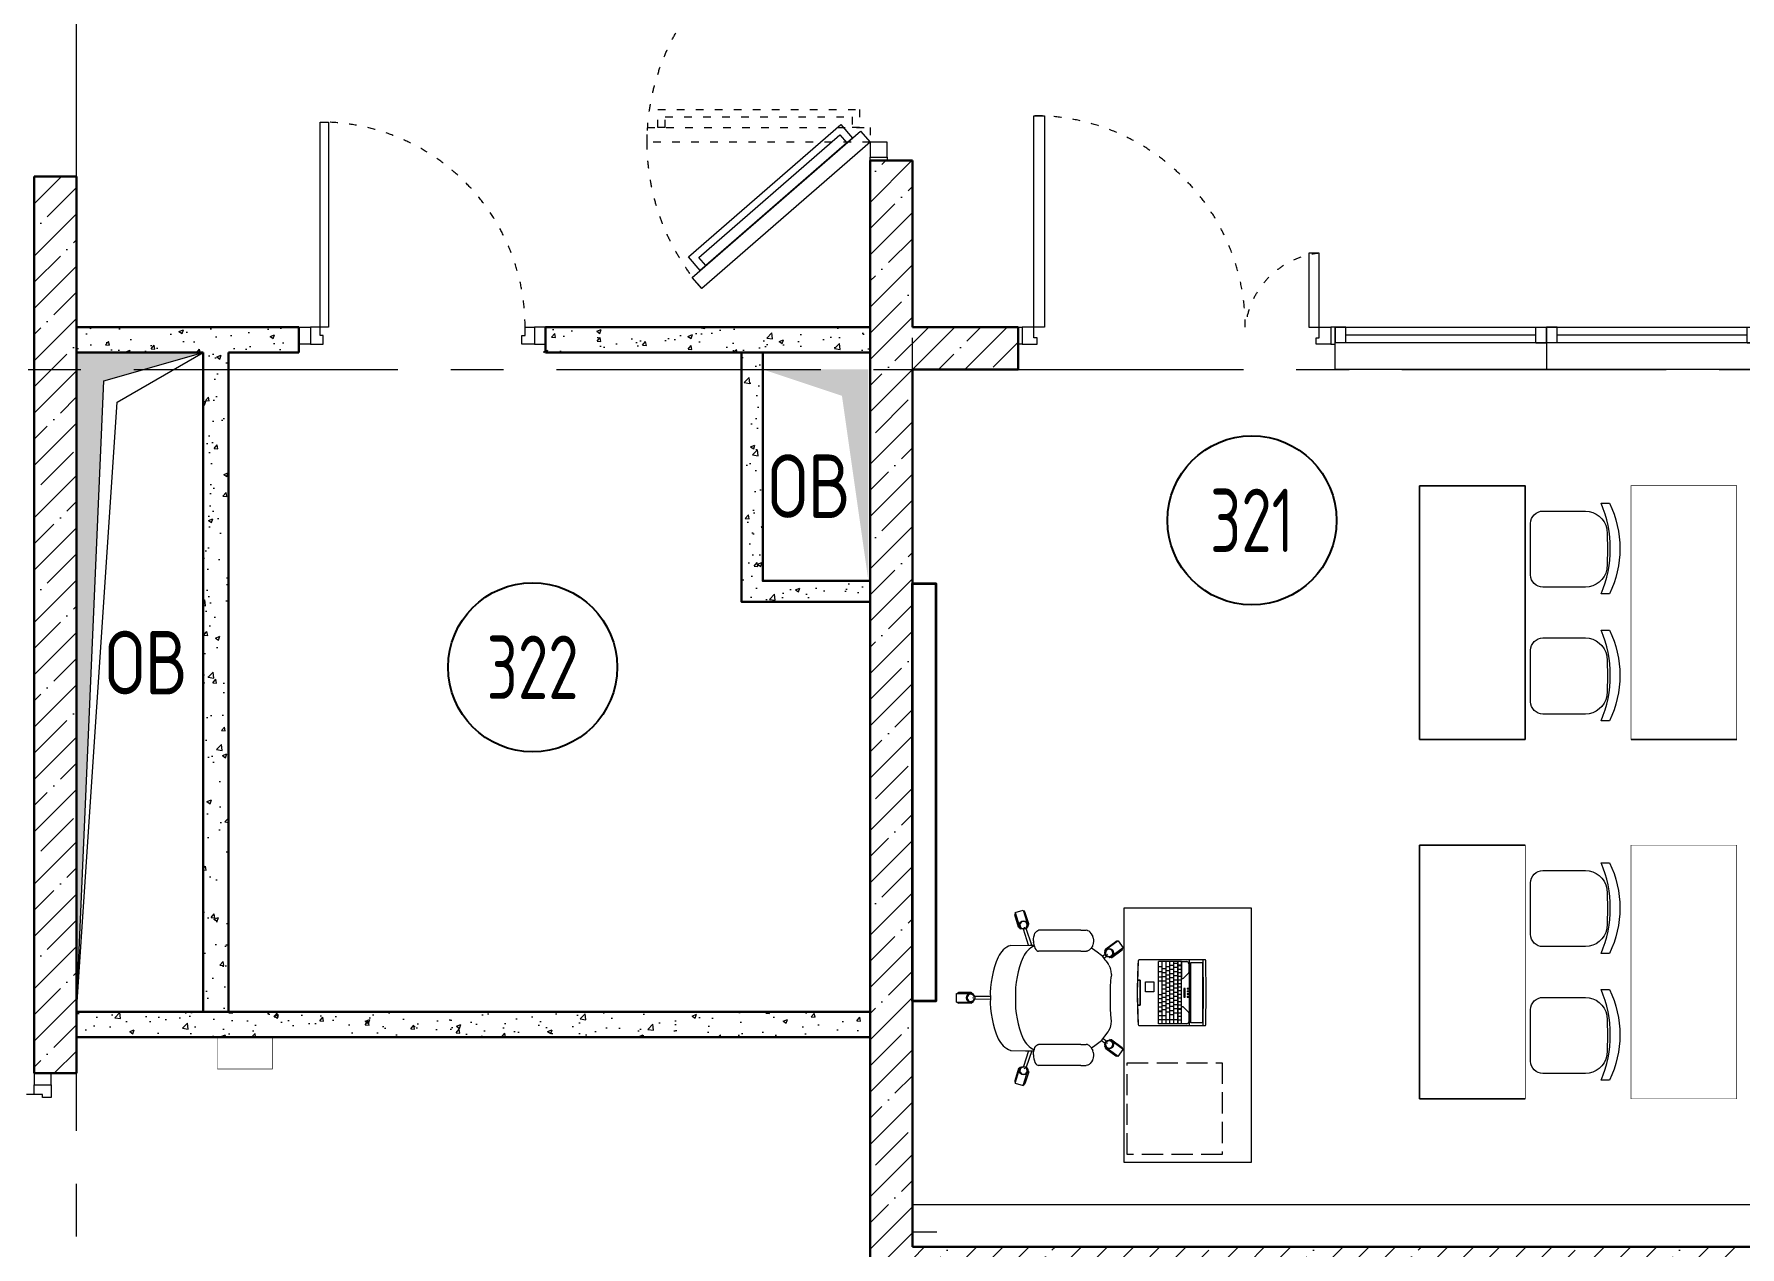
# Model space of a CAD drawing. Header units: millimetres. Extents: x -13407 to 95998, y -2611 to 109495.
# Drawn here: x 16965 to 25035, y 11640 to 17376 of the extents above; entities that cross this region are included whole.
import ezdxf
from ezdxf.enums import TextEntityAlignment as Align

# ---------------------------------------------------------------- set-up
doc = ezdxf.new("R2010")
doc.units = ezdxf.units.MM
for name, pattern in [('ACAD_ISO03W100', [30, 12, -18]), ('CENTER', [2, 1.25, -0.25, 0.25, -0.25]), ('ГОСТ 2.303 4', [7, 5, -2, 0])]:
    doc.linetypes.add(name, pattern=pattern)
for name, color, linetype, lineweight in [('АР_Витраж', 4, 'Continuous', 15), ('АР_Двери', 5, 'Continuous', 18), ('АР_Маркер экспликации', 239, 'Continuous', 13), ('АР_Номер помещения', 1, 'Continuous', 25), ('АР_Оси', 193, 'Continuous', 9), ('АР_Перегородки газоблок', 165, 'Continuous', 30), ('АР_Перегородки газоблок_Штрих', 165, 'Continuous', 5), ('АР_Подоконники', 163, 'Continuous', 9), ('АР_Помещения_площадь', 19, 'Continuous', 9), ('АР_Сущ Несущая стена', 202, 'Continuous', 30), ('АР_тонкая линия', 250, 'Continuous', 0), ('АР_Штриховка монолит', 250, 'Continuous', 9), ('Спринклеры', 7, 'Continuous', 18), ('ТХ_мебель передв', 250, 'Continuous', 13), ('ТХ_обор_комп принт', 30, 'Continuous', 13), ('ТХ_ОСНОВНОЙ', 103, 'Continuous', 25)]:
    doc.layers.add(name, color=color, linetype=linetype, lineweight=lineweight)
doc.layers.add('АР_Отверстия', color=251, linetype='Continuous')
doc.layers.add('ТХ_обор_бытовое', color=14, linetype='Continuous')
doc.styles.add('ICOCPEUR', font='isocpeur.ttf')
doc.styles.add('ISOCPEUR', font='isocpeur.ttf', dxfattribs={"width": 0.7})
doc.styles.get("Standard").update_dxf_attribs({"font": 'arial.ttf'})
pattern_1 = [(50, (-58072.46, -55205.68), (215.17805, -18.82564), [22.5, -247.5]), (355, (-58072.46, -55205.68), (-41.6254, 225.65764), [18, -198]), (100.45144, (-58054.53, -55207.25), (173.55265, 206.832), [19.12206, -210.34263]), (46.1842, (-58072.46, -55145.68), (320.1724, -49.6558), [33.75, -371.25]), (96.63564, (-58045.78, -55149.82), (280.3986, 292.2356), [28.6831, -315.5141]), (351.18416, (-58072.46, -55145.68), (280.3986, 292.2356), [27, -297]), (21, (-58042.46, -55160.68), (179.07212, -120.78567), [22.5, -247.5]), (326, (-58042.46, -55160.68), (72.9946, 217.545), [18, -198]), (71.45144, (-58027.54, -55170.75), (252.0667, 96.75935), [19.12206, -210.34263]), (37.5, (-58072.46, -55205.68), (3.647957, 99.868156), [0, -195.6, 0, -201, 0, -198.75]), (7.5, (-58072.46, -55205.68), (78.92086, 118.32351), [0, -114.6, 0, -191.1, 0, -75.75]), (327.5, (-58139.36, -55205.68), (160.14673, -6.76646), [0, -75, 0, -234, 0, -310.5]), (317.5, (-58169.36, -55205.68), (174.95585, 30.0315), [0, -97.5, 0, -155.4, 0, -220.5])]
pattern_2 = [(45, (-951587.81, 109999.9), (-123.743687, 123.743687), []), (45, (-951464.07, 109999.9), (-123.743687, 123.743687), [218.75, -43.75, 0, -43.75])]

# ---------------------------------------------------------------- blocks, each defined once
blk = doc.blocks.new('*U157')
at = {"color": 253}
blk.add_lwpolyline([(100, 80), (100, 1010), (140, 1010), (140, 80)], close=True, dxfattribs=at)
for points in [[(0, 0), (0, 80), (55, 80), (55, 0), (0, 0)], [(55, 80), (55, 0), (115, 0), (115, 40), (100, 40), (100, 80), (55, 80)], [(1075, 80), (1075, 0), (1015, 0), (1015, 40), (1030, 40), (1030, 80), (1075, 80)], [(1130, 0), (1130, 80), (1075, 80), (1075, 0), (1130, 0)]]:
    blk.add_lwpolyline(points, dxfattribs=at)
at = {"color": 253, "linetype": 'ACAD_ISO03W100', "ltscale": 3}
blk.add_arc((100, 80), 930, 0, 90, dxfattribs=at)
blk = doc.blocks.new('Полуторная_на лестницу')
at = {"color": 253}
for points in [[(75, 80), (75, 1080), (124.9, 1080), (124.9, 80)], [(1375.1, 430), (1375.1, 80), (1425, 80), (1425, 430)]]:
    blk.add_lwpolyline(points, close=True, dxfattribs=at)
for points in [[(0, 0), (0, 80), (20, 80), (20, 0), (0, 0)], [(20, 80), (20, 0), (90, 0), (90, 30), (75, 30), (75, 80), (20, 80)], [(1480, 80), (1480, 0), (1410, 0), (1410, 30), (1425, 30), (1425, 80), (1480, 80)], [(1500, 0), (1500, 80), (1480, 80), (1480, 0), (1500, 0)]]:
    blk.add_lwpolyline(points, dxfattribs=at)
at = {"color": 253, "linetype": 'ACAD_ISO03W100', "ltscale": 3}
for centre, radius, start, end in [((75, 80), 1000, 0, 90), ((1465.4, 39.6), 392.5, 95.90754, 174.09246)]:
    blk.add_arc(centre, radius, start, end, dxfattribs=at)
blk = doc.blocks.new('*U167')
at = {"color": 253, "linetype": 'ByBlock'}
for p, q in [((0, 0), (0, -74)), ((50, 0), (0, 0)), ((0, -74), (0, 0)), ((1000, 0), (0, 0)), ((50, -74), (0, -74)), ((0, -74), (1000, -74)), ((50, 0), (50, -74)), ((950, 0), (50, 0)), ((50, -37), (950, -37)), ((50, -74), (950, -74)), ((950, 0), (1000, 0)), ((950, 0), (950, -74)), ((950, -74), (1000, -74)), ((1000, 0), (1000, -74)), ((1000, -74), (1000, 0))]:
    blk.add_line(p, q, dxfattribs=at)
blk = doc.blocks.new('*U169')
at = {"color": 253, "linetype": 'ByBlock'}
for p, q in [((0, 0), (0, -74)), ((50, 0), (0, 0)), ((0, -74), (0, 0)), ((1000, 0), (0, 0)), ((50, -74), (0, -74)), ((0, -74), (1000, -74)), ((50, 0), (50, -74)), ((950, 0), (50, 0)), ((50, -37), (950, -37)), ((50, -74), (950, -74)), ((950, 0), (1000, 0)), ((950, 0), (950, -74)), ((950, -74), (1000, -74)), ((1000, 0), (1000, -74)), ((1000, -74), (1000, 0))]:
    blk.add_line(p, q, dxfattribs=at)
blk = doc.blocks.new('*U323')
at = {"layer": 'АР_Номер помещения', "color": 253}
blk.add_circle((-15525, 1932.9), 400, dxfattribs=at)
at = {"layer": 'АР_Номер помещения', "color": 253, "style": 'ISOCPEUR', "width": 0.7}
blk.add_attdef('НОМЕР_ПОМЕЩЕНИЯ', text='', height=300, dxfattribs=at).set_placement((-15525, 1932.9), align=Align.MIDDLE_CENTER)
at = {"layer": 'АР_Помещения_площадь', "color": 253, "lineweight": 30, "width": 0.7, "flags": 104}
blk.add_attdef('ИМЯ_ПОМЕЩЕНИЯ', text='', height=100, dxfattribs=at).set_placement((157.6, 1217.1), align=Align.MIDDLE_CENTER)
blk = doc.blocks.new('*U329')
at = {"layer": 'АР_Номер помещения', "color": 253}
blk.add_circle((-21711.6, -950.4), 400, dxfattribs=at)
at = {"layer": 'АР_Номер помещения', "color": 253, "style": 'ISOCPEUR', "width": 0.7}
blk.add_attdef('НОМЕР_ПОМЕЩЕНИЯ', text='', height=300, dxfattribs=at).set_placement((-21711.6, -950.4), align=Align.MIDDLE_CENTER)
at = {"layer": 'АР_Помещения_площадь', "color": 253, "lineweight": 30, "width": 0.7, "flags": 104}
blk.add_attdef('ИМЯ_ПОМЕЩЕНИЯ', text='', height=100, dxfattribs=at).set_placement((157.6, 1217.1), align=Align.MIDDLE_CENTER)
blk = doc.blocks.new('*U254')
at = {"color": 253}
for points in [[(-55, -80), (-55, 0), (-115, 0), (-115, -40), (-100, -40), (-100, -80), (-55, -80)], [(0, 0), (0, -80), (-55, -80), (-55, 0), (0, 0)], [(-1170, 0), (-1170, -80), (-1115, -80), (-1115, 0), (-1170, 0)], [(-1115, -80), (-1115, 0), (-1055, 0), (-1055, -40), (-1070, -40), (-1070, -80), (-1115, -80)]]:
    blk.add_lwpolyline(points, dxfattribs=at)
blk.add_lwpolyline([(-100, -80), (-100, -1050), (-140, -1050), (-140, -80)], close=True, dxfattribs=at)
at = {"color": 253, "linetype": 'ACAD_ISO03W100', "ltscale": 3}
blk.add_arc((-100, -80), 970, 180, 270, dxfattribs=at)
blk = doc.blocks.new('дв.1700')
at = {"layer": 'АР_Двери', "color": 253}
for points in [[(-87, 0), (-87, -80), (-70, -80), (-70, 0), (-87, 0)], [(-70, -80), (-70, 0), (0, 0), (0, -30), (0, -30), (0, -80), (-70, -80)], [(1596, -80), (1596, 0), (1526, 0), (1526, -30), (1526, -30), (1526, -80), (1596, -80)], [(1613, 0), (1613, -80), (1596, -80), (1596, 0), (1613, 0)]]:
    blk.add_lwpolyline(points, dxfattribs=at)
for points in [[(0, -80), (-692, -876), (-639.2, -921.8), (52.7, -125.8)], [(1997.3, -149.9), (1526, -149.9), (1526, -80), (1997.3, -80)], [(1946.9, -234.7), (1576, -234.7), (1576, -149.9), (1946.9, -149.9)], [(1911.9, -199.7), (1611, -199.7), (1611, -149.9), (1911.9, -149.9)], [(19.9, -163.6), (-606.3, -883.9), (-542.2, -939.6), (84, -219.2)], [(-3, -190), (-583.3, -857.5), (-545.7, -890.2), (34.6, -222.7)]]:
    blk.add_lwpolyline(points, close=True, dxfattribs=at)
at = {"layer": 'АР_Двери', "color": 253, "linetype": 'ACAD_ISO03W100', "ltscale": 3}
for points in [[(0, -80), (0, -1134.7), (69.9, -1134.7), (69.9, -80)], [(1456.1, -551.3), (1456.1, -80), (1526, -80), (1526, -551.3)]]:
    blk.add_lwpolyline(points, close=True, dxfattribs=at)
for points in [[(69.9, -1049.5), (69.9, -1084.5), (154.7, -1084.5), (154.7, -130), (69.9, -130), (69.9, -165)], [(1456.1, -465.9), (1456.1, -500.9), (1371.3, -500.9), (1371.3, -130), (1456.1, -130), (1456.1, -165)], [(69.9, -1049.5), (119.7, -1049.5), (119.7, -165), (69.9, -165)], [(1456.1, -465.9), (1406.3, -465.9), (1406.3, -165), (1456.1, -165)]]:
    blk.add_lwpolyline(points, dxfattribs=at)
for centre, radius, start, end in [((0, -80), 1054.7, 228.99999, 0), ((1526, -80), 471.3, 180, 351.4758)]:
    blk.add_arc(centre, radius, start, end, dxfattribs=at)
blk = doc.blocks.new('СК33 790х830')
at = {"color": 253}
for p, q in [((-20.4, 728.7), (19.6, 728.7)), ((-20.4, 728.7), (-20.4, 648.7)), ((19.6, 728.7), (19.6, 648.7)), ((-25.4, 658.7), (-25.4, 718.7)), ((-20.4, 648.7), (-16.3, 648.7)), ((-2.4, 648.7), (1.6, 648.7)), ((15.5, 648.7), (19.6, 648.7)), ((24.6, 658.7), (24.6, 718.7)), ((-7.5, 567.9), (-6.5, 641.6)), ((6.6, 567.9), (5.6, 641.6)), ((-403.5, 450.5), (-415.6, 412.4)), ((-415.6, 412.4), (-339.4, 388.1)), ((-350.4, 386.4), (-407.6, 404.6)), ((-403.5, 450.5), (-327.2, 426.2)), ((-335.3, 434), (-392.4, 452.2)), ((-332.7, 409.1), (-333.9, 405.2)), ((-327.2, 426.2), (-328.5, 422.3)), ((-250.3, 387.2), (-324.8, 410.3)), ((-248.7, 471.7), (-250.3, 402.2)), ((247.8, 471.7), (249.4, 380.4)), ((249.4, 387.2), (323.9, 410.3)), ((402.6, 450.5), (326.4, 426.2)), ((326.4, 426.2), (327.6, 422.3)), ((331.8, 409.1), (333, 405.2)), ((334.4, 434), (391.5, 452.2)), ((414.7, 412.4), (338.5, 388.1)), ((349.5, 386.4), (406.7, 404.6)), ((402.6, 450.5), (414.7, 412.4)), ((-338.1, 392), (-339.4, 388.1)), ((-250.3, 372.2), (-328.7, 398.8)), ((-319.3, 343.9), (-320.4, 340)), ((-320.4, 140.1), (-320.4, 340)), ((-316.5, 348.5), (-319.3, 343.9)), ((-311.9, 352.8), (-316.5, 348.5)), ((-305.7, 356.6), (-311.9, 352.8)), ((-298.1, 359.7), (-305.7, 356.6)), ((-289.5, 362), (-298.1, 359.7)), ((-289.5, 362), (-289.1, 362.1)), ((-280, 363.5), (-289.1, 362.1)), ((-280, 363.5), (-279.4, 363.5)), ((-270.4, 363.9), (-279.4, 363.5)), ((-270.4, 363.9), (-261.5, 363.5)), ((-261.5, 363.5), (-260.9, 363.5)), ((-260.9, 363.5), (-251.8, 362.1)), ((-251.8, 362.1), (-251.4, 362)), ((-251.4, 362), (-242.8, 359.7)), ((-250.3, 402.2), (-250.3, 398.4)), ((-250.3, 398.4), (-250.3, 380.4)), ((-250.3, 380.4), (-250.3, 369.8)), ((-250.3, 369.8), (-250.3, 361.7)), ((-242.8, 359.7), (-235.2, 356.6)), ((-235.2, 356.6), (-229, 352.8)), ((-229, 352.8), (-224.4, 348.5)), ((-224.4, 348.5), (-221.6, 343.9)), ((-221.6, 343.9), (-220.4, 340)), ((-220.8, 140.1), (-220.4, 340)), ((220.7, 343.9), (219.6, 340)), ((219.6, 140.1), (219.6, 340)), ((223.5, 348.5), (220.7, 343.9)), ((228.1, 352.8), (223.5, 348.5)), ((234.3, 356.6), (228.1, 352.8)), ((241.9, 359.7), (234.3, 356.6)), ((250.5, 362), (241.9, 359.7)), ((249.4, 372.2), (327.9, 398.8)), ((249.4, 380.4), (249.4, 369.8)), ((249.4, 369.8), (249.4, 361.7)), ((250.5, 362), (250.9, 362.1)), ((260, 363.5), (250.9, 362.1)), ((260, 363.5), (260.6, 363.5)), ((269.6, 363.9), (260.6, 363.5)), ((269.6, 363.9), (278.5, 363.5)), ((278.5, 363.5), (279.1, 363.5)), ((279.1, 363.5), (288.2, 362.1)), ((288.2, 362.1), (288.6, 362)), ((288.6, 362), (297.2, 359.7)), ((297.2, 359.7), (304.8, 356.6)), ((304.8, 356.6), (311, 352.8)), ((311, 352.8), (315.6, 348.5)), ((315.6, 348.5), (318.4, 343.9)), ((318.4, 343.9), (319.1, 340.1)), ((319.6, 140.1), (319.6, 340)), ((337.3, 392), (338.5, 388.1)), ((-320.4, 140.1), (-320.4, 131.4)), ((-320.4, 131.4), (-320.4, 122.9)), ((-320.4, 122.9), (-320.4, 114.9)), ((-319.1, 108.6), (-320.4, 114.9)), ((-318.2, 106.4), (-319.1, 108.6)), ((-315.4, 100.3), (-318.2, 106.4)), ((-310.9, 94.9), (-315.4, 100.3)), ((-304.8, 90.2), (-310.9, 94.9)), ((-302.8, 88.6), (-304.8, 90.2)), ((-295.9, 85.2), (-302.8, 88.6)), ((-293.4, 84.1), (-295.9, 85.2)), ((-289.9, 83.1), (-293.4, 84.1)), ((-283.9, 81.5), (-289.9, 83.1)), ((-281, 80.9), (-283.9, 81.5)), ((-277.7, 80.5), (-281, 80.9)), ((-259.9, 80.9), (-263.2, 80.5)), ((-257, 81.5), (-259.9, 80.9)), ((-257, 81.5), (-251, 83.1)), ((-247.5, 84.1), (-251, 83.1)), ((-245, 85.2), (-247.5, 84.1)), ((-245, 85.2), (-238, 88.6)), ((-236, 90.2), (-238, 88.6)), ((-237.4, 89.1), (-225.3, 73)), ((-236, 90.2), (-230, 94.9)), ((-230, 94.9), (-225.5, 100.3)), ((-225.5, 100.3), (-222.7, 106.4)), ((-221.8, 108.6), (-222.7, 106.4)), ((-221.8, 108.6), (-220.8, 115)), ((-220.8, 140.1), (-220.8, 131.4)), ((-220.8, 131.4), (-220.8, 122.9)), ((-220.8, 122.9), (-220.8, 115)), ((-220.8, 115), (-220.8, 115)), ((219.6, 140.1), (219.6, 131.4)), ((219.6, 131.4), (219.6, 122.9)), ((219.6, 122.9), (219.6, 114.9)), ((219.6, 114.9), (220.2, 113.4)), ((220.9, 108.6), (220.2, 113.4)), ((221.8, 106.4), (220.9, 108.6)), ((224.6, 100.3), (221.8, 106.4)), ((229.1, 94.9), (224.6, 100.3)), ((236.6, 89), (224.6, 72.9)), ((235.2, 90.2), (229.1, 94.9)), ((237.2, 88.6), (235.2, 90.2)), ((244.1, 85.2), (237.2, 88.6)), ((246.6, 84.1), (244.1, 85.2)), ((250.1, 83.1), (246.6, 84.1)), ((256.1, 81.5), (250.1, 83.1)), ((259, 80.9), (256.1, 81.5)), ((262.3, 80.5), (259, 80.9)), ((280.1, 80.9), (276.8, 80.5)), ((283, 81.5), (280.1, 80.9)), ((283, 81.5), (289, 83.1)), ((292.5, 84.1), (289, 83.1)), ((295, 85.2), (292.5, 84.1)), ((295, 85.2), (302, 88.6)), ((304, 90.2), (302, 88.6)), ((304, 90.2), (310, 94.9)), ((310, 94.9), (314.5, 100.3)), ((314.5, 100.3), (317.3, 106.4)), ((318.2, 108.6), (317.3, 106.4)), ((318.2, 108.6), (319.1, 114.9)), ((319.2, 140.1), (319.2, 131.4)), ((319.2, 131.4), (319.2, 122.9)), ((319.2, 122.9), (319.2, 114.9)), ((319.2, 115), (319.2, 115)), ((-274.1, 80.3), (-277.7, 80.5)), ((-277.2, -37.6), (-230.1, 27.1)), ((-240.1, 22), (-275.3, -26.6)), ((-270.4, 80.2), (-274.1, 80.3)), ((-266.7, 80.3), (-270.4, 80.2)), ((-263.2, 80.5), (-266.7, 80.3)), ((-244.8, -61.1), (-197.8, 3.6)), ((-230.1, 27.1), (-226.8, 24.7)), ((-225.3, 73), (-202.3, 41.8)), ((-215.6, 16.5), (-212.3, 14.2)), ((-202.3, 41.8), (-214.8, 24.6)), ((-192.4, 34.1), (-204.9, 17.4)), ((-202.3, 41.8), (-200.9, 40.2)), ((-201.1, 6), (-197.8, 3.6)), ((-200.9, 40.2), (-180.9, 25.8)), ((-180.9, 25.8), (-161, 10)), ((-161, 10), (-158.5, 8.1)), ((-158.5, 8.1), (-155.5, 6.7)), ((-155.5, 6.7), (-140, -0.5)), ((-55.9, 0), (55.9, 0)), ((55.1, 0), (99.4, -4.1)), ((154.6, 6.7), (139.1, -0.5)), ((154.6, 6.7), (157.6, 8.1)), ((157.6, 8.1), (160.1, 9.9)), ((174.1, 21.2), (160.1, 9.9)), ((180, 25.7), (174.1, 21.2)), ((200, 40.1), (180, 25.7)), ((186.6, 30.4), (196.3, 17.4)), ((192.4, 6), (189.1, 3.6)), ((236.1, -61.1), (189.1, 3.6)), ((196.8, 37.8), (206.1, 24.6)), ((200, 40.1), (201.5, 41.6)), ((217.1, 63.1), (201.5, 41.6)), ((206.9, 16.5), (203.7, 14.2)), ((224.6, 72.9), (217.1, 63.1)), ((221.5, 27.1), (218.1, 24.7)), ((268.5, -37.6), (221.5, 27.1)), ((231.4, 22), (266.7, -26.6)), ((265.9, 80.3), (262.3, 80.5)), ((269.6, 80.2), (265.9, 80.3)), ((273.3, 80.3), (269.6, 80.2)), ((276.8, 80.5), (273.3, 80.3)), ((-277.2, -37.6), (-244.8, -61.1)), ((-199.6, -7.4), (-234.9, -56)), ((-140, -0.5), (-125, -3.6)), ((-125, -3.6), (-109.6, -4.9)), ((-109.6, -4.9), (-98.7, -4.1)), ((-98.7, -4.1), (-55.1, 0)), ((110.5, -5), (99.4, -4.1)), ((110.5, -5), (125, -3.7)), ((125, -3.7), (139.1, -0.5)), ((190.9, -7.4), (226.2, -56)), ((268.5, -37.6), (236.1, -61.1))]:
    blk.add_line(p, q, dxfattribs=at)
for centre in [(-0.4, 660.7), (-344.7, 410.8), (343.9, 410.8), (-221, 5.7), (212.3, 5.7)]:
    blk.add_circle(centre, 20, dxfattribs=at)
for centre, radius, start, end in [((-20.4, 718.7), 5, 90, 180), ((-20.4, 658.7), 5, 180, 270), ((-0.4, 660.7), 17, 279.46232, 260.53768), ((19.6, 718.7), 5, 0, 90), ((19.6, 658.7), 5, 270, 0), ((-15.4, 128.3), 439.7, 88.05526, 113.9054), ((14.5, 128.3), 439.7, 66.0946, 91.94474), ((-152.2, 436.1), 102.8, 113.66768, 159.76305), ((151.4, 436.1), 102.8, 20.23695, 66.33232), ((-406.1, 409.3), 5, 162.32754, 252.32754), ((-393.9, 447.5), 5, 72.32754, 162.32754), ((-344.7, 410.8), 17, 351.78986, 332.86522), ((-336.8, 429.2), 5, 342.32754, 72.32754), ((-152.2, 317.7), 102.8, 113.66768, 155.39861), ((-15.4, 9.9), 439.7, 88.05526, 113.9054), ((14.5, 9.9), 439.7, 66.0946, 91.94474), ((151.4, 317.7), 102.8, 24.60139, 66.33232), ((343.9, 410.8), 17, 207.13478, 188.21014), ((335.9, 429.2), 5, 107.67246, 197.67246), ((393, 447.5), 5, 17.67246, 107.67246), ((405.2, 409.3), 5, 287.67246, 17.67246), ((-348.9, 391.1), 5, 252.32754, 342.32754), ((348, 391.1), 5, 197.67246, 287.67246), ((-236, 19), 5, 54, 144), ((-221, 5.7), 17, 63.46232, 44.53768), ((212.3, 5.7), 17, 135.46232, 116.53768), ((227.3, 19), 5, 36, 126), ((-271.3, -29.5), 5, 144, 234), ((-238.9, -53), 5, 234, 324), ((-203.6, -4.5), 5, 324, 54), ((195, -4.5), 5, 126, 216), ((230.2, -53), 5, 216, 306), ((262.6, -29.5), 5, 306, 36)]:
    blk.add_arc(centre, radius, start, end, dxfattribs=at)
blk = doc.blocks.new('laptop')
at = {"color": 253}
for p, q in [((-150.3, 324.5), (-155, 323.2)), ((-150.3, 324.5), (-155, 323.2)), ((-155, 323.2), (-155, 9.7)), ((-155, 323.2), (-155, 9.7)), ((0, 325.7), (-150.3, 324.5)), ((0, 325.7), (-150.3, 324.5)), ((150.3, 324.5), (0, 325.7)), ((150.3, 324.5), (0, 325.7)), ((155, 323.2), (150.3, 324.5)), ((155, 323.2), (150.3, 324.5)), ((155, 9.7), (155, 323.2)), ((155, 9.7), (155, 323.2)), ((-150.3, 312.7), (-155, 311.4)), ((155, 248), (-155, 248)), ((0, 313.9), (-150.3, 312.7)), ((-143, 308.8), (-140, 309.5)), ((-143, 253.6), (-143, 308.8)), ((-140, 252.9), (-143, 253.6)), ((-140, 309.5), (140, 309.5)), ((140, 252.9), (-140, 252.9)), ((-137, 244), (-95.6, 244)), ((-68, 218.5), (-92, 242.5)), ((150.3, 312.7), (0, 313.9)), ((68, 218.5), (92, 242.5)), ((95.6, 244), (137, 244)), ((140, 309.5), (143, 308.8)), ((143, 253.6), (140, 252.9)), ((143, 308.8), (143, 253.6)), ((155, 311.4), (150.3, 312.7)), ((-147, 210), (-147, 234)), ((-147, 210), (-147, 100)), ((147, 210), (-147, 210)), ((-147, 210), (-71.6, 210)), ((-130, 194.2), (-147, 194.2)), ((147, 191.7), (-147, 191.7)), ((147, 173.3), (-147, 173.3)), ((-138, 191.7), (-138, 173.3)), ((-130, 210), (-130, 194.2)), ((-129, 173.3), (-129, 155)), ((-127.5, 210), (-127.5, 194.2)), ((76.5, 194.2), (-127.5, 194.2)), ((-118.5, 191.7), (-118.5, 173.3)), ((-110.5, 210), (-110.5, 194.2)), ((-109.5, 173.3), (-109.5, 155)), ((-99, 191.7), (-99, 173.3)), ((-93.5, 210), (-93.5, 194.2)), ((-90, 173.3), (-90, 155)), ((-79.5, 191.7), (-79.5, 173.3)), ((-76.5, 210), (-76.5, 194.2)), ((-70.5, 173.3), (-70.5, 155)), ((-60, 191.7), (-60, 173.3)), ((-59.5, 210), (-59.5, 194.2)), ((-51, 173.3), (-51, 155)), ((-42.5, 210), (-42.5, 194.2)), ((-40.5, 191.7), (-40.5, 173.3)), ((-31.5, 173.3), (-31.5, 155)), ((-25.5, 210), (-25.5, 194.2)), ((-21, 191.7), (-21, 173.3)), ((-18.5, 241.8), (-20.5, 241.8)), ((-20.5, 241.8), (-20.5, 236.8)), ((-20.5, 236.8), (-18.5, 236.8)), ((-20.5, 226), (-20.5, 220.4)), ((20.5, 226), (-20.5, 226)), ((-20.5, 220.4), (20.5, 220.4)), ((-18.5, 236.8), (-18.5, 241.8)), ((-12, 173.3), (-12, 155)), ((-8.5, 210), (-8.5, 194.2)), ((-5.5, 241.8), (-7.5, 241.8)), ((-7.5, 241.8), (-7.5, 236.8)), ((-7.5, 236.8), (-5.5, 236.8)), ((-5.5, 236.8), (-5.5, 241.8)), ((-1.5, 191.7), (-1.5, 173.3)), ((7.5, 241.8), (5.5, 241.8)), ((5.5, 241.8), (5.5, 236.8)), ((5.5, 236.8), (7.5, 236.8)), ((7.5, 236.8), (7.5, 241.8)), ((7.5, 173.3), (7.5, 155)), ((8.5, 210), (8.5, 194.2)), ((18, 191.7), (18, 173.3)), ((20.5, 241.8), (18.5, 241.8)), ((18.5, 241.8), (18.5, 236.8)), ((18.5, 236.8), (20.5, 236.8)), ((20.5, 236.8), (20.5, 241.8)), ((20.5, 220.4), (20.5, 226)), ((25.5, 210), (25.5, 194.2)), ((27, 173.3), (27, 155)), ((37.5, 191.7), (37.5, 173.3)), ((42.5, 210), (42.5, 194.2)), ((46.5, 173.3), (46.5, 155)), ((57, 191.7), (57, 173.3)), ((59.5, 210), (59.5, 194.2)), ((66, 173.3), (66, 155)), ((68.8, 210), (68.8, 211.3)), ((68.8, 210), (68.8, 211.3)), ((147, 210), (68.8, 210)), ((76.5, 210), (76.5, 194.2)), ((76.5, 191.7), (76.5, 173.3)), ((79, 210), (79, 194.2)), ((147, 194.2), (79, 194.2)), ((85.5, 173.3), (85.5, 155)), ((96, 210), (96, 194.2)), ((96, 191.7), (96, 173.3)), ((105, 173.3), (105, 155)), ((113, 210), (113, 194.2)), ((129, 191.7), (129, 100)), ((130, 210), (130, 194.2)), ((147, 234), (147, 210)), ((147, 210), (147, 100)), ((147, 155), (-147, 155)), ((147, 136.7), (-147, 136.7)), ((147, 118.3), (-147, 118.3)), ((147, 100), (-147, 100)), ((-122.7, 118.3), (-122.7, 100)), ((-122.5, 155), (-122.5, 136.7)), ((-113.5, 136.7), (-113.5, 118.3)), ((-103, 155), (-103, 136.7)), ((-98.3, 118.3), (-98.3, 100)), ((-94, 136.7), (-94, 118.3)), ((-83.5, 155), (-83.5, 136.7)), ((-74.5, 136.7), (-74.5, 118.3)), ((-74, 118.3), (-74, 100)), ((-64, 155), (-64, 136.7)), ((-55, 136.7), (-55, 118.3)), ((-54.5, 118.3), (-54.5, 100)), ((-44.5, 155), (-44.5, 136.7)), ((-35.5, 136.7), (-35.5, 118.3)), ((-25, 155), (-25, 136.7)), ((-16, 136.7), (-16, 118.3)), ((-5.5, 155), (-5.5, 136.7)), ((3.5, 136.7), (3.5, 118.3)), ((9.5, 118.3), (9.5, 100)), ((14, 155), (14, 136.7)), ((23, 136.7), (23, 118.3)), ((29, 118.3), (29, 100)), ((33.5, 155), (33.5, 136.7)), ((42.5, 136.7), (42.5, 118.3)), ((48.5, 118.3), (48.5, 100)), ((53, 155), (53, 136.7)), ((62, 136.7), (62, 118.3)), ((68, 118.3), (68, 100)), ((72.5, 155), (72.5, 136.7)), ((81.5, 136.7), (81.5, 118.3)), ((87.5, 118.3), (87.5, 100)), ((90, 118.3), (90, 100)), ((92, 155), (92, 136.7)), ((109.5, 136.7), (109.5, 100)), ((-155, 9.7), (-154.5, 7.6)), ((-154.5, 7.6), (-152.4, 5.3)), ((-152.4, 5.3), (-150.3, 4.7)), ((-150.3, 4.7), (0, 0)), ((-59, 14), (-59, 0.7)), ((59, 14), (-59, 14)), ((-59, 0.7), (-59, 14)), ((-59, 14), (59, 14)), ((0, 0), (150.3, 4.7)), ((59, 0.7), (59, 14)), ((59, 14), (59, 0.7)), ((150.3, 4.7), (153.2, 5.9)), ((153.2, 5.9), (154.7, 7.9)), ((154.7, 7.9), (155, 9.7))]:
    blk.add_line(p, q, dxfattribs=at)
blk.add_lwpolyline([(-51.9, 78.7), (-4, 78.7), (-4, 39.2), (-51.9, 39.2)], close=True, dxfattribs=at)
for centre, radius, start, end in [((-137, 234), 10, 90, 180), ((-95.6, 239), 5, 45, 90), ((95.6, 239), 5, 90, 135), ((137, 234), 10, 0, 90), ((-71.6, 215), 5, 270, 45), ((71.6, 215), 5, 135, 236.11751), ((-150, 9.7), 5, 180, 266.41668), ((0, 2405), 2405, 266.41668, 273.58332), ((150, 9.7), 5, 273.58332, 0)]:
    blk.add_arc(centre, radius, start, end, dxfattribs=at)
blk = doc.blocks.new('стол учителя комп класс')
at = {"color": 253, "ltscale": 250.120383}
blk.add_lwpolyline([(0, 0), (1201.8, 0), (1201.8, 603.5), (0, 603.5)], close=True, dxfattribs=at)
at = {"color": 253, "linetype": 'ГОСТ 2.303 4', "ltscale": 20}
blk.add_lwpolyline([(37.1, 587.7), (471.2, 587.7), (471.2, 137.6), (37.1, 137.6)], close=True, dxfattribs=at)
at = {"color": 253}
blk.add_blockref('СК33 790х830', (778.2, 667.1), dxfattribs=at)
at = {"color": 253, "rotation": 180}
blk.add_blockref('laptop', (802.1, 540), dxfattribs=at)
blk = doc.blocks.new('У018')
at = {"layer": 'ТХ_мебель передв', "color": 253, "ltscale": 100, "const_width": 2}
blk.add_lwpolyline([(94750.1, 82280.2), (95250.1, 82280.2), (95250.1, 81080.2), (94750.1, 81080.2)], close=True, dxfattribs=at)
blk = doc.blocks.new('Стул парты')
at = {"color": 253}
for points in [[(-95.3, -360, -0.36493), (-180, -259.4), (-180, -58.2, -0.414078), (-121.8, 0), (121.8, 0, -0.414078), (180, -58.2), (180, -259.4, -0.36493), (95.3, -360, -0.041656)], [(-211.8, -333.5, 0.203875), (217.1, -333.5), (217.1, -373.5, -0.227009), (-211.8, -373.5)]]:
    blk.add_lwpolyline(points, format="xyb", close=True, dxfattribs=at)
blk = doc.blocks.new('У240')
at = {"layer": 'ТХ_обор_бытовое', "color": 253, "lineweight": 0, "ltscale": 100, "transparency": 33554687, "const_width": 2}
blk.add_lwpolyline([(259065, 2931.5), (259065, 3191.5), (259215, 3191.5), (259215, 2931.5)], close=True, dxfattribs=at)

msp = doc.modelspace()

# ---------------------------------------------------------------- hatches: boundary and pattern name
at = {"layer": 'АР_Перегородки газоблок_Штрих', "ltscale": 100}
h = msp.add_hatch(dxfattribs=at)
h.set_pattern_fill('AR-CONC', color=253, scale=30)
h.set_pattern_definition(pattern_1)
h.paths.add_polyline_path([(18217.8, 15870), (18217.8, 15990), (17165, 15990), (17165, 15870)])
h = msp.add_hatch(dxfattribs=at)
h.set_pattern_fill('AR-CONC', color=253, scale=30)
h.set_pattern_definition(pattern_1)
h.paths.add_polyline_path([(20920, 15990), (19359.8, 15990), (19359.8, 15870), (20920, 15870)])
h = msp.add_hatch(dxfattribs=at)
h.set_pattern_fill('AR-CONC', color=253, scale=30)
h.set_pattern_definition(pattern_1)
h.paths.add_polyline_path([(17884.9, 15145.2), (17884.9, 15870.4), (17764.9, 15870.4), (17764.9, 12751.5), (17884.9, 12751.5), (17884.9, 14637)])
h = msp.add_hatch(dxfattribs=at)
h.set_pattern_fill('AR-CONC', color=253, scale=30)
h.set_pattern_definition([(50, (76865.7, -59574.46), (215.17805, -18.82564), [22.5, -247.5]), (355, (76865.7, -59574.46), (-41.6254, 225.65764), [18, -198]), (100.45144, (76883.63, -59576.03), (173.55265, 206.832), [19.12206, -210.34263]), (46.1842, (76865.7, -59514.46), (320.1724, -49.6558), [33.75, -371.25]), (96.63564, (76892.38, -59518.6), (280.3986, 292.2356), [28.6831, -315.5141]), (351.18416, (76865.7, -59514.46), (280.3986, 292.2356), [27, -297]), (21, (76895.7, -59529.46), (179.0721, -120.78567), [22.5, -247.5]), (326, (76895.7, -59529.46), (72.9946, 217.545), [18, -198]), (71.45144, (76910.62, -59539.52), (252.0667, 96.75935), [19.12206, -210.34263]), (37.5, (76865.7, -59574.46), (3.647957, 99.868156), [0, -195.6, 0, -201, 0, -198.75]), (7.5, (76865.7, -59574.46), (78.92086, 118.32351), [0, -114.6, 0, -191.1, 0, -75.75]), (327.5, (76798.8, -59574.46), (160.14673, -6.76646), [0, -75, 0, -234, 0, -310.5]), (317.5, (76768.8, -59574.46), (174.95585, 30.0315), [0, -97.5, 0, -155.4, 0, -220.5])])
h.paths.add_polyline_path([(20920.1, 14790), (20411.8, 14790), (20411.8, 15870), (20311.8, 15870), (20311.8, 14790.1), (20311.9, 14790.1), (20311.8, 14690), (20920, 14690)])
h = msp.add_hatch(dxfattribs=at)
h.set_pattern_fill('AR-CONC', color=253, scale=30)
h.set_pattern_definition(pattern_1)
h.paths.add_polyline_path([(20920, 12751.1), (17165, 12751.1), (17165, 12631.1), (20920, 12631.1)])
at = {"layer": 'АР_Штриховка монолит', "ltscale": 100}
h = msp.add_hatch(dxfattribs=at)
h.set_pattern_fill('ANSI35', color=253, scale=700)
h.set_pattern_definition(pattern_2)
h.paths.add_polyline_path([(21120, 11440), (21120, 11640), (21120, 15790), (21620, 15790), (21620, 15990), (21120, 15990), (21120, 16777.5), (20920, 16777.5), (20920, 6450), (20920, 6250), (21120, 6250)])
h = msp.add_hatch(dxfattribs=at)
h.set_pattern_fill('ANSI35', color=253, scale=700)
h.set_pattern_definition([(45, (-957237.81, 111021.02), (-123.743687, 123.743687), []), (45, (-957114.07, 111021.02), (-123.743687, 123.743687), [218.75, -43.75, 0, -43.75])])
h.paths.add_polyline_path([(17165, 16702.5), (16965, 16702.5), (16965, 12461.1), (17165, 12461.1)])
h = msp.add_hatch(dxfattribs=at)
h.set_pattern_fill('ANSI35', color=253, scale=700)
h.set_pattern_definition(pattern_2)
h.paths.add_polyline_path([(32333, 11640), (21120, 11640), (21120, 11440), (29687.4, 11440), (29687.4, 11040), (30089.6, 11040), (30089.6, 11440), (32333, 11440)])
at = {"layer": 'Спринклеры', "ltscale": 100}
h = msp.add_hatch(color=253, dxfattribs=at)
h.paths.add_polyline_path([(17295.2, 15736.2), (17483.9, 15790), (17165, 15790), (17165, 12751.1)])
h.paths.add_polyline_path([(17764.9, 15870), (17165, 15870), (17165, 15790), (17483.9, 15790)])
at = {"layer": 'Спринклеры'}
msp.add_hatch(color=253, dxfattribs=at).paths.add_polyline_path([(20911.8, 14790), (20911.8, 15790), (20411.8, 15790), (20786.8, 15665)])

# ---------------------------------------------------------------- linework, layer by layer
at = {"layer": 'АР_Оси', "color": 253, "linetype": 'CENTER', "ltscale": 1000}
for p, q in [((17165, -1811.3), (17165, 32496.2)), ((21120, -1811.3), (21120, 16777.5)), ((-12563.8, 15790), (71033.4, 15790))]:
    msp.add_line(p, q, dxfattribs=at)
at = {"layer": 'АР_Перегородки газоблок', "color": 253, "ltscale": 100}
for points in [[(18217.8, 15990), (17165, 15990)], [(18217.8, 15990), (18217.8, 15870)], [(20920, 15990), (19384.8, 15990)], [(19384.8, 15990), (19384.9, 15870)], [(17764.9, 15870.4), (17165, 15870)], [(17765, 12751.5), (17764.9, 15870.4)], [(17884.9, 15870.4), (17884.9, 12751.5)], [(17884.9, 15870.4), (18217.8, 15870.4)], [(19384.9, 15870), (20920, 15870)], [(20311.8, 15870), (20311.8, 14690), (20920, 14690)], [(20411.8, 15870), (20411.8, 14790), (20920, 14790)], [(17165, 12751.1), (20920, 12751.1)], [(17165, 12631.1), (20920, 12631.1)]]:
    msp.add_lwpolyline(points, dxfattribs=at)
at = {"layer": 'АР_Подоконники', "color": 253, "ltscale": 100}
msp.add_line((21120, 11840), (29260, 11840), dxfattribs=at)
at = {"layer": 'АР_Сущ Несущая стена', "color": 253, "ltscale": 100}
for p, q in [((20920, 16777.5), (20920, 6450)), ((20920, 16777.5), (21120, 16777.5)), ((21120, 16777.5), (21120, 15990)), ((16965, 16702.5), (16965, 12461.1)), ((16965, 16702.5), (17165, 16702.5)), ((17165, 16702.5), (17165, 12461.1)), ((21120, 15990), (21620, 15990)), ((21620, 15990), (21620, 15790)), ((21120, 15790), (21120, 11640)), ((21120, 15790), (21620, 15790)), ((16965, 12461.1), (17165, 12461.1)), ((21120, 11640), (32333, 11640))]:
    msp.add_line(p, q, dxfattribs=at)
at = {"layer": 'АР_тонкая линия', "color": 253, "ltscale": 100}
for points in [[(26120, 15790), (23120, 15790), (23120, 15916)], [(24120, 15916), (24120, 15790)], [(17165, 12751.5), (17357.2, 15635.2), (17764.9, 15870.4)], [(17165, 12751.1), (17295.2, 15736.2), (17764.9, 15870)]]:
    msp.add_lwpolyline(points, dxfattribs=at)
at = {"layer": 'ТХ_мебель передв', "color": 253}
for p, q in [((24019.8, 15240), (23519.8, 15240)), ((23519.8, 15240), (23519.8, 14640)), ((24019.8, 15240), (23519.8, 15240)), ((23519.8, 15240), (23519.8, 14640)), ((23519.8, 15240), (24019.8, 15240)), ((23519.8, 14640), (23519.8, 15240)), ((24019.8, 14640), (24019.8, 15240)), ((24019.8, 14640), (24019.8, 15240)), ((24019.8, 15240), (24019.8, 14640)), ((23519.8, 14640), (23519.8, 14040)), ((23519.8, 14640), (23519.8, 14040)), ((23519.8, 14040), (23519.8, 14640)), ((24019.8, 14040), (24019.8, 14640)), ((24019.8, 14040), (24019.8, 14640)), ((24019.8, 14640), (24019.8, 14040)), ((23519.8, 14040), (24019.8, 14040)), ((23519.8, 14040), (24019.8, 14040)), ((24019.8, 14040), (23519.8, 14040)), ((24519.8, 14040), (25019.8, 14040)), ((24519.8, 14040), (25019.8, 14040)), ((25019.8, 14040), (24519.8, 14040)), ((24019.8, 13540), (23519.8, 13540)), ((23519.8, 13540), (23519.8, 12940)), ((24019.8, 13540), (23519.8, 13540)), ((23519.8, 13540), (23519.8, 12940)), ((23519.8, 13540), (24019.8, 13540)), ((23519.8, 12940), (23519.8, 13540)), ((23519.8, 12940), (23519.8, 12340)), ((23519.8, 12340), (23519.8, 12940)), ((23519.8, 12340), (24019.8, 12340)), ((24019.8, 12340), (23519.8, 12340))]:
    msp.add_line(p, q, dxfattribs=at)
at = {"layer": 'ТХ_мебель передв', "color": 253, "ltscale": 100}
msp.add_line((21235, 11710), (21120, 11710), dxfattribs=at)
at = {"layer": 'ТХ_обор_комп принт', "color": 253, "lineweight": 35}
msp.add_lwpolyline([(21120, 14777.3), (21231.3, 14777.3), (21231.3, 12802.6), (21120, 12802.6)], close=True, dxfattribs=at)

# ---------------------------------------------------------------- block references
at = {"layer": 'АР_Витраж', "color": 253, "ltscale": 100, "xscale": -1, "rotation": 180.0001519656341}
for name, p in [('*U167', (23120, 15916)), ('*U169', (24120, 15916))]:
    msp.add_blockref(name, p, dxfattribs=at)
at = {"layer": 'АР_Двери', "color": 253, "xscale": -1, "rotation": 270}
msp.add_blockref('дв.1700', (21000, 16864.5), dxfattribs=at)
at = {"layer": 'АР_Двери', "color": 253}
for name, p, rotation in [('*U254', (18217.8, 15910), 180), ('*U157', (17045, 11331.1), 90.00000000000001)]:
    msp.add_blockref(name, p, dxfattribs=dict(at, rotation=rotation))
msp.add_blockref('Полуторная_на лестницу', (21620, 15910), dxfattribs=at)
at = {"layer": 'АР_Маркер экспликации', "color": 253}
ref = msp.add_blockref('*U329', (44438.2, 16026.3), dxfattribs=at)
ref.add_attrib('НОМЕР_ПОМЕЩЕНИЯ', '321', dxfattribs={"layer": 'АР_Номер помещения', "color": 253, "height": 300, "style": 'ISOCPEUR', "width": 0.7}).set_placement((22726.5, 15075.8), align=Align.MIDDLE_CENTER)
ref = msp.add_blockref('*U323', (34848.3, 12448.3), dxfattribs=at)
ref.add_attrib('НОМЕР_ПОМЕЩЕНИЯ', '322', dxfattribs={"layer": 'АР_Номер помещения', "color": 253, "height": 300, "style": 'ISOCPEUR', "width": 0.7}).set_placement((19323.3, 14381.1), align=Align.MIDDLE_CENTER)
at = {"layer": 'ТХ_мебель передв', "color": 253}
for name, p, rotation in [('У018', (118769.9, 96320.2), 180), ('У018', (119769.9, 96320.2), 180), ('Стул парты', (24044.8, 14940), 89.99999999999999), ('Стул парты', (24044.8, 14340), 89.99999999999999), ('У018', (118769.9, 94620.2), 180), ('У018', (119769.9, 94620.2), 180), ('Стул парты', (24044.8, 13240), 89.99999999999999), ('Стул парты', (24044.8, 12640), 89.99999999999999)]:
    msp.add_blockref(name, p, dxfattribs=dict(at, rotation=rotation))
at = {"layer": 'ТХ_мебель передв', "color": 253, "ltscale": 250.120383, "rotation": 90}
msp.add_blockref('стол учителя комп класс', (22723.8, 12040), dxfattribs=at)
at = {"layer": 'ТХ_ОСНОВНОЙ', "color": 253, "rotation": 90}
msp.add_blockref('У240', (21023.6, -246583.8), dxfattribs=at)

# ---------------------------------------------------------------- texts
at = {"layer": 'АР_Отверстия', "color": 253, "ltscale": 100, "char_height": 300, "attachment_point": 5, "line_spacing_factor": 0.7, "style": 'ICOCPEUR'}
for insert in [(20631.4, 15237.8), (17495.2, 14403.2)]:
    msp.add_mtext('\\A1;{\\W0.8;ОВ}', dxfattribs=dict(at, insert=insert))

doc.saveas('drawing.dxf')
